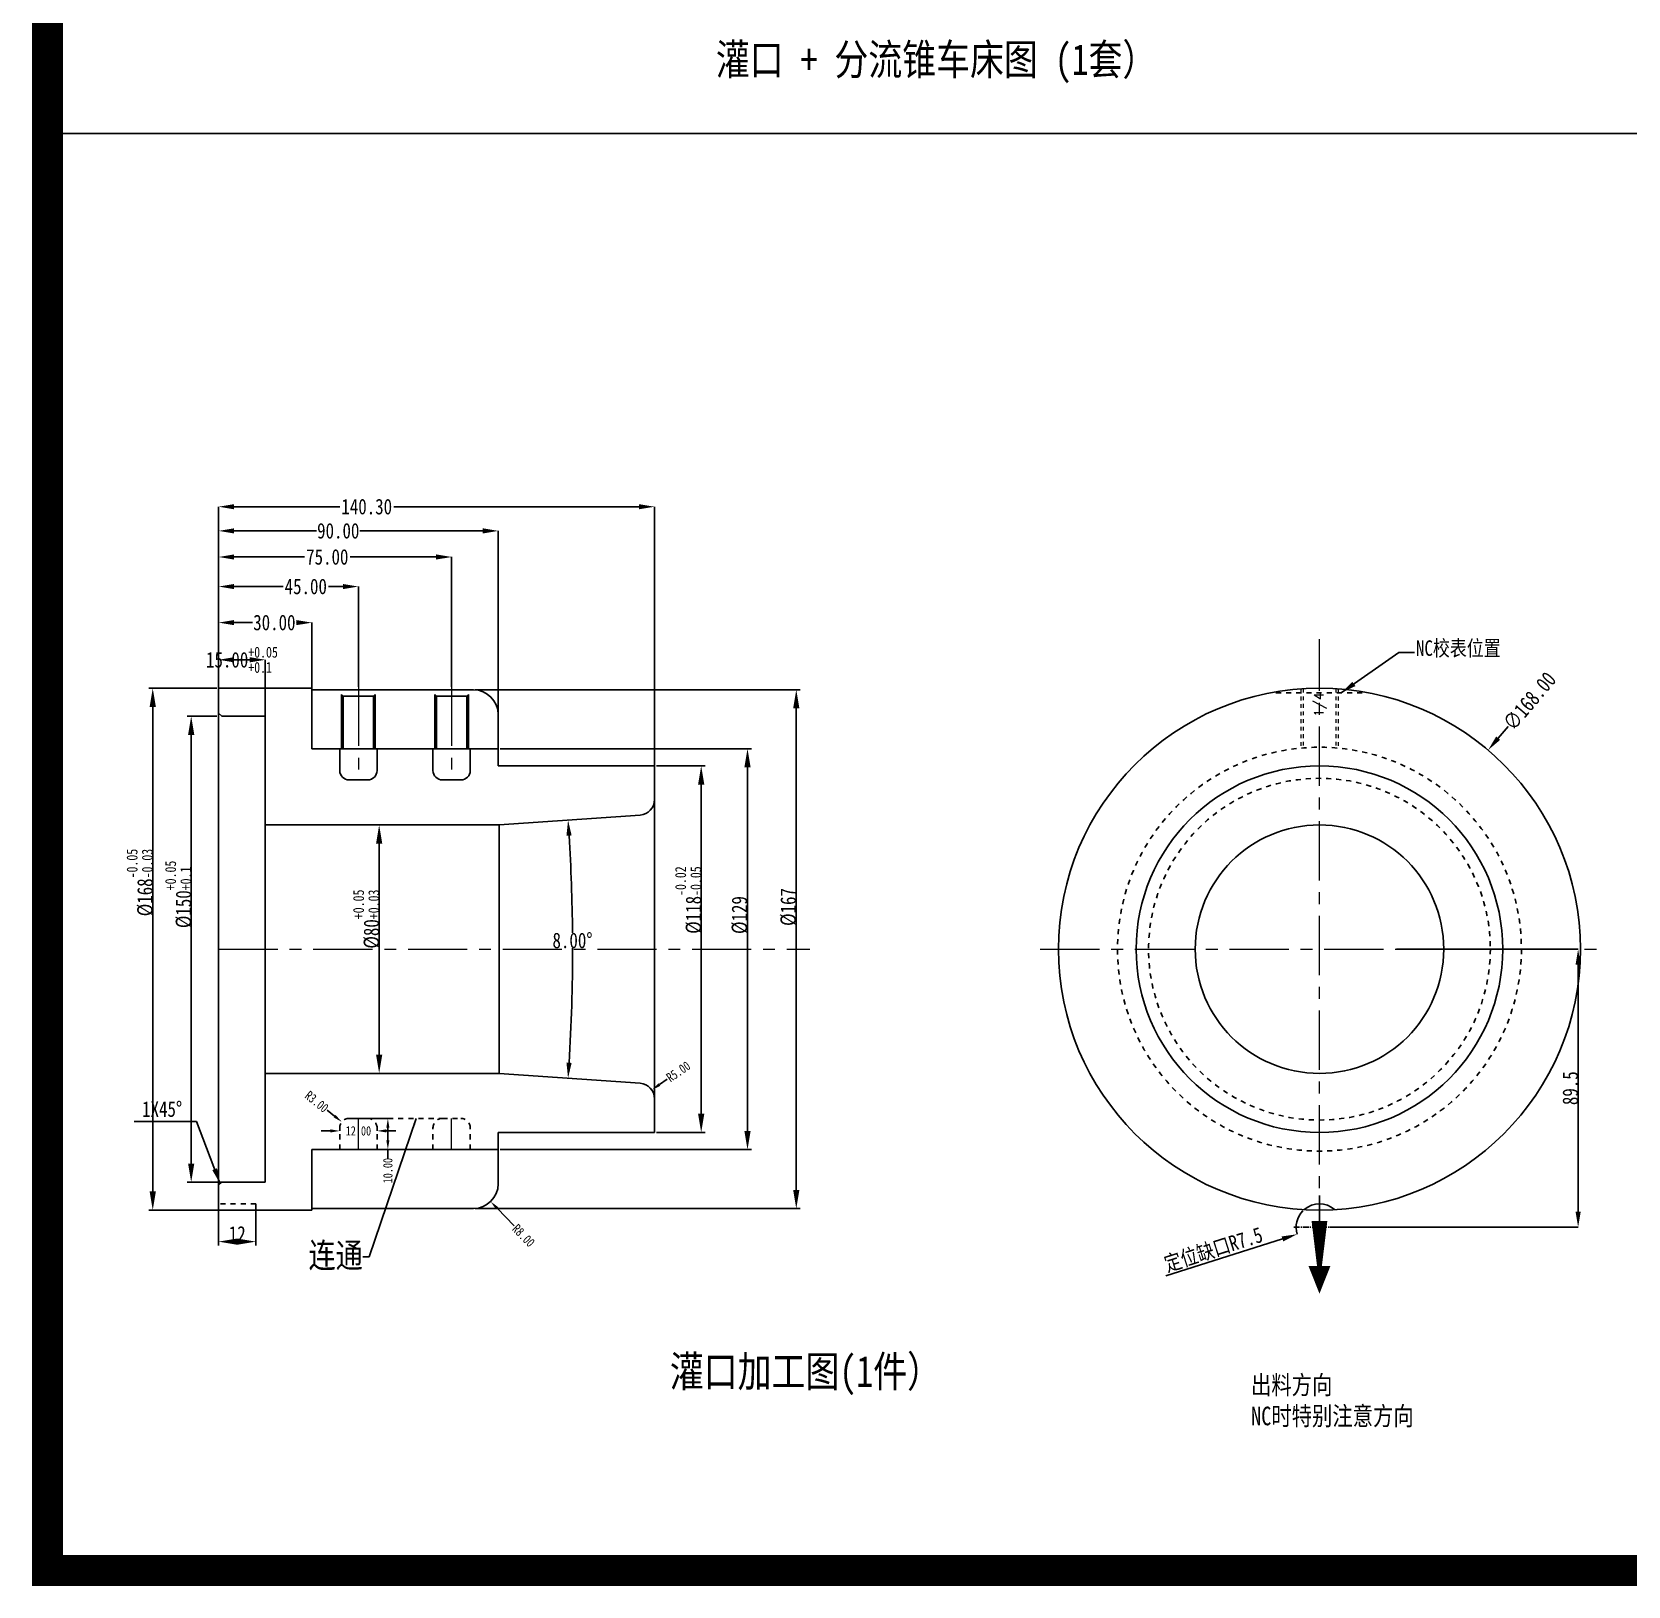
# Model space of a CAD drawing. Header units: millimetres. Extents: x 1803 to 4269, y -6912 to 1836.
# Drawn here: x 2500 to 3014, y 756 to 1257 of the extents above; entities that cross this region are included whole.
import ezdxf
from ezdxf.enums import TextEntityAlignment as Align

# ---------------------------------------------------------------- set-up
doc = ezdxf.new("R2010")
doc.units = ezdxf.units.MM
doc.header["$LTSCALE"] = 16.335
doc.header["$PDMODE"] = 3
doc.header["$PDSIZE"] = 0.3125
doc.linetypes.add('CENTER', pattern=[0.6, 0.375, -0.075, 0.075, -0.075])
doc.linetypes.add('HIDDEN', pattern=[0.2, 0.1, -0.1])
doc.layers.get('0').update_dxf_attribs({"linetype": 'CONTINUOUS'})
doc.layers.get('Defpoints').update_dxf_attribs({"linetype": 'CONTINUOUS'})
doc.layers.add('DEFAULT_2', color=8, linetype='HIDDEN')
doc.layers.add('DIM', color=3, linetype='CONTINUOUS')
doc.layers.add('moldbase', color=7, linetype='CONTINUOUS', lineweight=20)
doc.layers.add('screw', color=33, linetype='CONTINUOUS', lineweight=13)
doc.styles.get("Standard").update_dxf_attribs({"font": 'txt', "width": 0.8})
doc.styles.add('TXT', font='txt.shx', dxfattribs={"bigfont": 'gbcbig.shx'})
doc.dimstyles.new('ISO-25', dxfattribs={"dimtxt": 8, "dimasz": 6, "dimexe": 1.25, "dimexo": 0.625, "dimgap": 0, "dimtad": 1, "dimdsep": 46, "dimtxsty": 'Standard', "dimcen": 0, "dimclrd": 4, "dimclre": 4, "dimclrt": 6, "dimazin": 0, "dimtfac": 1, "dimtofl": 0, "dimtmove": 0, "dimatfit": 3, "dimfxl": 0, "dimarcsym": 0})
doc.dimstyles.get("Standard").update_dxf_attribs({"dimtxt": 0.15625, "dimasz": 0.1875, "dimexe": 0.125, "dimexo": 0.0625, "dimtad": 0, "dimtih": 1, "dimtoh": 1, "dimdsep": 46, "dimtxsty": 'Standard', "dimcen": 0.09, "dimadec": 0, "dimazin": 0, "dimtp": 0.01, "dimtm": 0.01, "dimtfac": 1, "dimtofl": 0, "dimtmove": 0, "dimatfit": 3, "dimfxl": 0, "dimtolj": 1, "dimarcsym": 0})
doc.dimstyles.new('STANDARD$0', dxfattribs={"dimscale": 2, "dimtxt": 3, "dimasz": 3, "dimexe": 1.25, "dimexo": 0.625, "dimgap": 0.5, "dimtad": 0, "dimdsep": 46, "dimlunit": 6, "dimtxsty": 'Standard', "dimblk": 'CLOSEDBLANK', "dimcen": 0, "dimclrt": 2, "dimazin": 2, "dimtfac": 2, "dimtmove": 1, "dimatfit": 3, "dimfxl": 0, "dimtolj": 1, "dimtzin": 0, "dimarcsym": 0})

# ---------------------------------------------------------------- blocks, each defined once
blk = doc.blocks.new('*D165')
at = {"color": 4, "lineweight": -2}
blk.add_line((2975.28, 1033.07), (2972.05, 1029.26), dxfattribs=at)
at = {"color": 4}
blk.add_solid([(2971.41, 1029.8), (2972.69, 1028.72), (2968.82, 1025.44)], dxfattribs=at)
at = {"layer": 'Defpoints', "color": 0}
for p in [(2968.82, 1025.44), (2860.24, 897.24)]:
    blk.add_point(p, dxfattribs=at)
at = {"color": 6, "insert": (2982.17, 1041.21), "char_height": 5, "attachment_point": 5, "rotation": 49.7381}
blk.add_mtext('\\A1;∅168.00', dxfattribs=at)
blk = doc.blocks.new('*D166')
at = {"color": 4, "lineweight": -2, "ltscale": 0.5}
for p, q in [((2939.31, 961.34), (2997.8, 961.34)), ((2997.8, 876.84), (2997.8, 956.34)), ((2917.88, 871.84), (2997.8, 871.84))]:
    blk.add_line(p, q, dxfattribs=at)
at = {"color": 4, "ltscale": 0.5}
for points in [[(2996.96, 956.34), (2998.63, 956.34), (2997.8, 961.34)], [(2996.96, 876.84), (2998.63, 876.84), (2997.8, 871.84)]]:
    blk.add_solid(points, dxfattribs=at)
at = {"layer": 'Defpoints', "color": 0, "ltscale": 0.5}
for p in [(2938.69, 961.34), (2997.8, 961.34), (2917.25, 871.84)]:
    blk.add_point(p, dxfattribs=at)
at = {"color": 6, "ltscale": 0.5, "insert": (2995.3, 916.59), "char_height": 5, "attachment_point": 5, "rotation": 90}
blk.add_mtext('89.5', dxfattribs=at)
blk = doc.blocks.new('*D128')
at = {"color": 4, "lineweight": -2, "ltscale": 0.5}
blk.add_line((2865.06, 856.14), (2902.62, 868.06), dxfattribs=at)
blk.add_arc((2914.53, 871.84), 7.5, 135.2922, 197.6094, dxfattribs=at)
at = {"color": 4, "ltscale": 0.5}
blk.add_solid([(2902.36, 868.86), (2902.87, 867.27), (2907.38, 869.57)], dxfattribs=at)
at = {"layer": 'Defpoints', "color": 0, "ltscale": 0.5}
for p in [(2907.38, 869.57), (2914.53, 871.84)]:
    blk.add_point(p, dxfattribs=at)
at = {"color": 6, "ltscale": 0.5, "insert": (2880.46, 864.47), "char_height": 5, "attachment_point": 5, "rotation": 17.6094}
blk.add_mtext('{\\fSimSun|b0|i0|c134|p2;定位缺口}R7.5', dxfattribs=at)
blk = doc.blocks.new('*D167')
at = {"color": 4, "lineweight": -2}
for p, q in [((2560.2, 877.72), (2560.2, 865.94)), ((2572.2, 877.72), (2572.2, 865.94))]:
    blk.add_line(p, q, dxfattribs=at)
at = {"color": 4}
for points in [[(2566.2, 868.19), (2566.2, 866.19), (2560.2, 867.19)], [(2566.2, 868.19), (2566.2, 866.19), (2572.2, 867.19)]]:
    blk.add_solid(points, dxfattribs=at)
at = {"layer": 'Defpoints', "color": 0}
for p in [(2560.2, 878.34), (2572.2, 878.34), (2560.2, 867.19)]:
    blk.add_point(p, dxfattribs=at)
at = {"color": 6, "lineweight": 0, "insert": (2566.2, 869.69), "char_height": 5, "attachment_point": 5}
blk.add_mtext('12', dxfattribs=at)
blk = doc.blocks.new('*D188')
at = {"color": 4, "lineweight": -2}
for p, q in [((2701.12, 1020.34), (2716.78, 1020.34)), ((2715.53, 1014.34), (2715.53, 908.34)), ((2701.12, 902.34), (2716.78, 902.34))]:
    blk.add_line(p, q, dxfattribs=at)
at = {"color": 4}
for points in [[(2714.53, 1014.34), (2716.53, 1014.34), (2715.53, 1020.34)], [(2714.53, 908.34), (2716.53, 908.34), (2715.53, 902.34)]]:
    blk.add_solid(points, dxfattribs=at)
at = {"layer": 'Defpoints', "color": 0}
for p in [(2700.5, 1020.34), (2700.5, 902.34), (2715.53, 902.34)]:
    blk.add_point(p, dxfattribs=at)
at = {"color": 6, "lineweight": 0, "insert": (2711.45, 977.15), "char_height": 5, "attachment_point": 5, "rotation": 90}
blk.add_mtext('%%C118{\\H0.7x;\\S-0.02^ -0.05;}', dxfattribs=at)
blk = doc.blocks.new('*D189')
at = {"color": 4, "lineweight": -2}
for p, q in [((2591.92, 1001.34), (2613.12, 1001.34)), ((2611.87, 995.34), (2611.87, 927.34)), ((2591.92, 921.34), (2613.12, 921.34))]:
    blk.add_line(p, q, dxfattribs=at)
at = {"color": 4}
for points in [[(2610.87, 995.34), (2612.87, 995.34), (2611.87, 1001.34)], [(2610.87, 927.34), (2612.87, 927.34), (2611.87, 921.34)]]:
    blk.add_solid(points, dxfattribs=at)
at = {"layer": 'Defpoints', "color": 0}
for p in [(2591.3, 1001.34), (2591.3, 921.34), (2611.87, 921.34)]:
    blk.add_point(p, dxfattribs=at)
at = {"color": 6, "lineweight": 0, "insert": (2607.79, 971.02), "char_height": 5, "attachment_point": 5, "rotation": 90}
blk.add_mtext('%%C80{\\H0.7x;\\S+0.05^ +0.03;}', dxfattribs=at)
blk = doc.blocks.new('*D197')
at = {"color": 4, "lineweight": -2}
for start, end in [(0.50798, 3.51904), (356.48096, 0.02702)]:
    blk.add_arc((2078.47, 961.34), 595.65, start, end, dxfattribs=at)
at = {"color": 4}
for points in [[(2672.16, 997.85), (2673.82, 997.96), (2672.67, 1002.89)], [(2673.82, 924.73), (2672.16, 924.84), (2672.67, 919.79)]]:
    blk.add_solid(points, dxfattribs=at)
at = {"layer": 'Defpoints', "color": 0}
for p in [(2695.84, 1004.51), (2650.5, 1001.34), (2673.96, 947.48), (2650.5, 921.34), (2695.84, 918.17)]:
    blk.add_point(p, dxfattribs=at)
at = {"color": 6, "insert": (2674.11, 964.12), "char_height": 5, "attachment_point": 5}
blk.add_mtext('\\A1;8.00°', dxfattribs=at)
blk = doc.blocks.new('*D190')
at = {"color": 4, "lineweight": -2}
for p, q in [((2560.2, 1045.34), (2560.2, 1066.47)), ((2565.2, 1066.47), (2571.14, 1066.47)), ((2585.2, 1066.47), (2585.14, 1066.47)), ((2590.2, 1040.15), (2590.2, 1066.47))]:
    blk.add_line(p, q, dxfattribs=at)
at = {"color": 4}
for points in [[(2565.2, 1067.3), (2565.2, 1065.64), (2560.2, 1066.47)], [(2585.2, 1067.3), (2585.2, 1065.64), (2590.2, 1066.47)]]:
    blk.add_solid(points, dxfattribs=at)
at = {"layer": 'Defpoints', "color": 0}
for p in [(2590.2, 1066.47), (2560.2, 1045.34), (2590.2, 1040.15)]:
    blk.add_point(p, dxfattribs=at)
at = {"color": 6, "insert": (2578.14, 1066.47), "char_height": 5, "attachment_point": 5}
blk.add_mtext('\\A1;30.00', dxfattribs=at)
blk = doc.blocks.new('*D198')
at = {"color": 4, "lineweight": -2}
for p, q in [((2560.2, 1045.34), (2560.2, 1078.08)), ((2565.2, 1078.08), (2580.92, 1078.08)), ((2600.2, 1078.08), (2595.58, 1078.08)), ((2605.2, 1045.84), (2605.2, 1078.08))]:
    blk.add_line(p, q, dxfattribs=at)
at = {"color": 4}
for points in [[(2565.2, 1078.91), (2565.2, 1077.25), (2560.2, 1078.08)], [(2600.2, 1078.91), (2600.2, 1077.25), (2605.2, 1078.08)]]:
    blk.add_solid(points, dxfattribs=at)
at = {"layer": 'Defpoints', "color": 0}
for p in [(2605.2, 1078.08), (2560.2, 1045.34), (2605.2, 1045.84)]:
    blk.add_point(p, dxfattribs=at)
at = {"color": 6, "insert": (2588.25, 1078.08), "char_height": 5, "attachment_point": 5}
blk.add_mtext('\\A1;45.00', dxfattribs=at)
blk = doc.blocks.new('*D199')
at = {"color": 4, "lineweight": -2}
for p, q in [((2560.2, 1045.34), (2560.2, 1087.6)), ((2565.2, 1087.6), (2587.84, 1087.6)), ((2630.2, 1087.6), (2602.5, 1087.6)), ((2635.2, 1045.84), (2635.2, 1087.6))]:
    blk.add_line(p, q, dxfattribs=at)
at = {"color": 4}
for points in [[(2565.2, 1088.43), (2565.2, 1086.77), (2560.2, 1087.6)], [(2630.2, 1088.43), (2630.2, 1086.77), (2635.2, 1087.6)]]:
    blk.add_solid(points, dxfattribs=at)
at = {"layer": 'Defpoints', "color": 0}
for p in [(2635.2, 1087.6), (2560.2, 1045.34), (2635.2, 1045.84)]:
    blk.add_point(p, dxfattribs=at)
at = {"color": 6, "insert": (2595.17, 1087.6), "char_height": 5, "attachment_point": 5}
blk.add_mtext('\\A1;75.00', dxfattribs=at)
blk = doc.blocks.new('*D200')
at = {"color": 4, "lineweight": -2}
for p, q in [((2560.2, 1045.34), (2560.2, 1096)), ((2565.2, 1096), (2591.7, 1096)), ((2645.2, 1096), (2605.7, 1096)), ((2650.2, 1036.84), (2650.2, 1096))]:
    blk.add_line(p, q, dxfattribs=at)
at = {"color": 4}
for points in [[(2565.2, 1096.83), (2565.2, 1095.17), (2560.2, 1096)], [(2645.2, 1096.83), (2645.2, 1095.17), (2650.2, 1096)]]:
    blk.add_solid(points, dxfattribs=at)
at = {"layer": 'Defpoints', "color": 0}
for p in [(2650.2, 1096), (2560.2, 1045.34), (2650.2, 1036.84)]:
    blk.add_point(p, dxfattribs=at)
at = {"color": 6, "insert": (2598.7, 1096), "char_height": 5, "attachment_point": 5}
blk.add_mtext('\\A1;90.00', dxfattribs=at)
blk = doc.blocks.new('*D201')
at = {"color": 4, "lineweight": -2}
for p, q in [((2560.2, 1045.34), (2560.2, 1103.78)), ((2565.2, 1103.78), (2599.2, 1103.78)), ((2695.5, 1103.78), (2616.54, 1103.78)), ((2700.5, 1015.04), (2700.5, 1103.78))]:
    blk.add_line(p, q, dxfattribs=at)
at = {"color": 4}
for points in [[(2565.2, 1104.61), (2565.2, 1102.95), (2560.2, 1103.78)], [(2695.5, 1104.61), (2695.5, 1102.95), (2700.5, 1103.78)]]:
    blk.add_solid(points, dxfattribs=at)
at = {"layer": 'Defpoints', "color": 0}
for p in [(2700.5, 1103.78), (2560.2, 1045.34), (2700.5, 1015.04)]:
    blk.add_point(p, dxfattribs=at)
at = {"color": 6, "insert": (2607.87, 1103.78), "char_height": 5, "attachment_point": 5}
blk.add_mtext('\\A1;140.30', dxfattribs=at)
blk = doc.blocks.new('*D202')
at = {"color": 3, "lineweight": -2}
blk.add_line((2704.54, 919.44), (2702.08, 917.73), dxfattribs=at)
at = {"color": 3}
blk.add_solid([(2701.79, 918.15), (2702.36, 917.32), (2699.61, 916.03)], dxfattribs=at)
at = {"layer": 'Defpoints', "color": 0}
for p in [(2699.61, 916.03), (2695.5, 913.18)]:
    blk.add_point(p, dxfattribs=at)
at = {"color": 6, "insert": (2708.16, 921.94), "char_height": 3, "attachment_point": 5, "rotation": 34.6629}
blk.add_mtext('\\A1;R5.00', dxfattribs=at)
blk = doc.blocks.new('*D191')
at = {"color": 4, "lineweight": -2}
for p, q in [((2559.57, 1045.34), (2537.74, 1045.34)), ((2538.99, 1039.34), (2538.99, 883.34)), ((2574.57, 877.34), (2537.74, 877.34))]:
    blk.add_line(p, q, dxfattribs=at)
at = {"color": 4}
for points in [[(2537.99, 1039.34), (2539.99, 1039.34), (2538.99, 1045.34)], [(2537.99, 883.34), (2539.99, 883.34), (2538.99, 877.34)]]:
    blk.add_solid(points, dxfattribs=at)
at = {"layer": 'Defpoints', "color": 0}
for p in [(2560.2, 1045.34), (2538.99, 877.34), (2575.2, 877.34)]:
    blk.add_point(p, dxfattribs=at)
at = {"color": 6, "lineweight": 0, "insert": (2534.9, 982.79), "char_height": 5, "attachment_point": 5, "rotation": 90}
blk.add_mtext('%%C168{\\H0.7x;\\S-0.05^ -0.03;}', dxfattribs=at)
blk = doc.blocks.new('*D192')
at = {"color": 3, "linetype": 'Continuous', "lineweight": -2}
for p, q in [((2596.2, 902.84), (2593.2, 902.84)), ((2599.2, 903.34), (2599.2, 902.84)), ((2611.2, 903.84), (2611.2, 902.84)), ((2614.2, 902.84), (2617.2, 902.84))]:
    blk.add_line(p, q, dxfattribs=at)
at = {"color": 3}
for points in [[(2596.2, 903.34), (2596.2, 902.34), (2599.2, 902.84)], [(2614.2, 903.34), (2614.2, 902.34), (2611.2, 902.84)]]:
    blk.add_solid(points, dxfattribs=at)
at = {"layer": 'Defpoints', "color": 0}
for p in [(2599.2, 903.34), (2599.2, 902.84), (2611.2, 903.84)]:
    blk.add_point(p, dxfattribs=at)
at = {"color": 6, "insert": (2605.2, 902.84), "char_height": 3, "attachment_point": 5}
blk.add_mtext('\\A1;12.00', dxfattribs=at)
blk = doc.blocks.new('*D203')
at = {"color": 3, "linetype": 'Continuous', "lineweight": -2}
for p, q in [((2603.36, 906.84), (2614.67, 906.84)), ((2614.67, 903.84), (2614.67, 899.84)), ((2603.36, 896.84), (2614.67, 896.84)), ((2614.67, 896.84), (2614.67, 893.84))]:
    blk.add_line(p, q, dxfattribs=at)
at = {"color": 3}
for points in [[(2614.17, 903.84), (2615.17, 903.84), (2614.67, 906.84)], [(2614.17, 899.84), (2615.17, 899.84), (2614.67, 896.84)]]:
    blk.add_solid(points, dxfattribs=at)
at = {"layer": 'Defpoints', "color": 0}
for p in [(2603.36, 906.84), (2603.36, 896.84), (2614.67, 896.84)]:
    blk.add_point(p, dxfattribs=at)
at = {"color": 6, "insert": (2614.67, 890.04), "char_height": 3, "attachment_point": 5, "rotation": 90}
blk.add_mtext('\\A1;10.00', dxfattribs=at)
blk = doc.blocks.new('*D204')
at = {"color": 3, "linetype": 'Continuous', "lineweight": -2}
blk.add_line((2595.18, 909.48), (2597.52, 907.6), dxfattribs=at)
at = {"color": 3}
blk.add_solid([(2597.83, 907.99), (2597.21, 907.21), (2599.86, 905.72)], dxfattribs=at)
at = {"layer": 'Defpoints', "color": 0}
for p in [(2599.86, 905.72), (2602.2, 903.84)]:
    blk.add_point(p, dxfattribs=at)
at = {"color": 6, "insert": (2591.76, 912.24), "char_height": 3, "attachment_point": 5, "rotation": 321.1797}
blk.add_mtext('\\A1;R3.00', dxfattribs=at)
blk = doc.blocks.new('*D193')
at = {"color": 4, "lineweight": -2}
for p, q in [((2642.82, 1044.84), (2747.38, 1044.84)), ((2746.13, 1038.84), (2746.13, 883.84)), ((2642.82, 877.84), (2747.38, 877.84))]:
    blk.add_line(p, q, dxfattribs=at)
at = {"color": 4}
for points in [[(2745.13, 1038.84), (2747.13, 1038.84), (2746.13, 1044.84)], [(2745.13, 883.84), (2747.13, 883.84), (2746.13, 877.84)]]:
    blk.add_solid(points, dxfattribs=at)
at = {"layer": 'Defpoints', "color": 0}
for p in [(2642.2, 1044.84), (2642.2, 877.84), (2746.13, 877.84)]:
    blk.add_point(p, dxfattribs=at)
at = {"color": 6, "lineweight": 0, "insert": (2743.63, 974.92), "char_height": 5, "attachment_point": 5, "rotation": 90}
blk.add_mtext('%%c167', dxfattribs=at)
blk = doc.blocks.new('*D194')
at = {"color": 4, "lineweight": -2}
for p, q in [((2559.57, 1036.34), (2550.12, 1036.34)), ((2551.37, 1030.34), (2551.37, 892.34)), ((2561.94, 886.34), (2550.12, 886.34))]:
    blk.add_line(p, q, dxfattribs=at)
at = {"color": 4}
for points in [[(2550.37, 1030.34), (2552.37, 1030.34), (2551.37, 1036.34)], [(2550.37, 892.34), (2552.37, 892.34), (2551.37, 886.34)]]:
    blk.add_solid(points, dxfattribs=at)
at = {"layer": 'Defpoints', "color": 0}
for p in [(2560.2, 1036.34), (2551.37, 886.34), (2562.56, 886.34)]:
    blk.add_point(p, dxfattribs=at)
at = {"color": 6, "lineweight": 0, "insert": (2547.29, 978.97), "char_height": 5, "attachment_point": 5, "rotation": 90}
blk.add_mtext('%%C150{\\H0.7x;\\S+0.05^ +0.1;}', dxfattribs=at)
blk = doc.blocks.new('*D195')
at = {"color": 4, "lineweight": -2}
for p, q in [((2650.82, 1025.84), (2731.68, 1025.84)), ((2730.43, 1019.84), (2730.43, 902.84)), ((2650.82, 896.84), (2731.68, 896.84))]:
    blk.add_line(p, q, dxfattribs=at)
at = {"color": 4}
for points in [[(2729.43, 1019.84), (2731.43, 1019.84), (2730.43, 1025.84)], [(2729.43, 902.84), (2731.43, 902.84), (2730.43, 896.84)]]:
    blk.add_solid(points, dxfattribs=at)
at = {"layer": 'Defpoints', "color": 0}
for p in [(2650.2, 1025.84), (2650.2, 896.84), (2730.43, 896.84)]:
    blk.add_point(p, dxfattribs=at)
at = {"color": 6, "lineweight": 0, "insert": (2727.93, 972.33), "char_height": 5, "attachment_point": 5, "rotation": 90}
blk.add_mtext('%%c129', dxfattribs=at)
blk = doc.blocks.new('*D205')
at = {"color": 4, "lineweight": -2}
for p, q in [((2560.2, 1049.33), (2560.2, 1054.51)), ((2570.2, 1054.51), (2565.2, 1054.51)), ((2575.2, 1036.34), (2575.2, 1054.51))]:
    blk.add_line(p, q, dxfattribs=at)
at = {"color": 4}
for points in [[(2565.2, 1055.34), (2565.2, 1053.67), (2560.2, 1054.51)], [(2570.2, 1055.34), (2570.2, 1053.67), (2575.2, 1054.51)]]:
    blk.add_solid(points, dxfattribs=at)
at = {"layer": 'Defpoints', "color": 0}
for p in [(2560.2, 1054.51), (2560.2, 1049.33), (2575.2, 1036.34)]:
    blk.add_point(p, dxfattribs=at)
at = {"color": 6, "insert": (2567.7, 1054.51), "char_height": 5, "attachment_point": 5}
blk.add_mtext('\\A1;15.00{\\H0.7x;\\S+0.05^ +0.1;}', dxfattribs=at)
blk = doc.blocks.new('*D196')
at = {"color": 3, "lineweight": -2}
blk.add_line((2655.29, 872.3), (2649.84, 877.94), dxfattribs=at)
at = {"color": 3}
blk.add_solid([(2650.2, 878.28), (2649.48, 877.59), (2647.76, 880.09)], dxfattribs=at)
at = {"layer": 'Defpoints', "color": 0}
for p in [(2642.2, 885.84), (2647.76, 880.09)]:
    blk.add_point(p, dxfattribs=at)
at = {"color": 6, "insert": (2658.35, 869.14), "char_height": 3, "attachment_point": 5, "rotation": 314.0413}
blk.add_mtext('\\A1;R8.00', dxfattribs=at)

msp = doc.modelspace()

# ---------------------------------------------------------------- linework, layer by layer
for p, q in [((2505.103, 1223.881), (3473.761, 1223.881)), ((2560.196, 1045.343), (2590.196, 1045.343)), ((2560.196, 1045.343), (2560.196, 885.343)), ((2590.196, 1045.343), (2590.196, 1025.843)), ((2642.196, 1044.843), (2590.196, 1044.843)), ((2599.796, 1043.343), (2599.796, 1025.843)), ((2599.796, 1043.343), (2600.296, 1042.843)), ((2610.596, 1043.343), (2610.096, 1042.843)), ((2610.596, 1043.343), (2610.596, 1025.843)), ((2629.796, 1043.343), (2629.796, 1025.843)), ((2629.796, 1043.343), (2630.296, 1042.843)), ((2640.596, 1043.343), (2640.096, 1042.843)), ((2640.596, 1043.343), (2640.596, 1025.843)), ((2600.296, 1042.843), (2600.296, 1025.843)), ((2600.296, 1042.843), (2610.096, 1042.843)), ((2610.096, 1042.843), (2610.096, 1025.843)), ((2630.296, 1042.843), (2630.296, 1025.843)), ((2630.296, 1042.843), (2640.096, 1042.843)), ((2640.096, 1042.843), (2640.096, 1025.843)), ((2561.196, 1036.343), (2560.196, 1037.343)), ((2561.196, 1036.343), (2575.196, 1036.343)), ((2575.196, 1036.343), (2575.196, 886.343)), ((2650.196, 1036.843), (2650.196, 1020.343)), ((2590.196, 1025.843), (2650.196, 1025.843)), ((2599.196, 1025.843), (2599.196, 1018.843)), ((2611.196, 1025.843), (2611.196, 1018.843)), ((2629.196, 1025.843), (2629.196, 1018.843)), ((2641.196, 1025.843), (2641.196, 1018.843)), ((2650.196, 1020.343), (2700.496, 1020.343)), ((2700.496, 1020.343), (2700.496, 902.343)), ((2602.196, 1015.843), (2608.196, 1015.843)), ((2632.196, 1015.843), (2638.196, 1015.843)), ((2650.496, 1001.343), (2695.845, 1004.514)), ((2575.196, 1001.343), (2650.496, 1001.343)), ((2650.496, 1001.343), (2650.496, 921.343)), ((2575.196, 921.343), (2650.496, 921.343)), ((2650.496, 921.343), (2695.845, 918.172)), ((2650.196, 902.343), (2700.496, 902.343)), ((2650.196, 885.843), (2650.196, 902.343)), ((2590.196, 896.843), (2650.196, 896.843)), ((2590.196, 877.343), (2590.196, 896.843)), ((2561.196, 886.343), (2560.196, 885.343)), ((2560.196, 885.343), (2560.196, 877.343)), ((2561.196, 886.343), (2575.196, 886.343)), ((2560.196, 877.343), (2590.196, 877.343)), ((2642.196, 877.843), (2590.196, 877.843))]:
    msp.add_line(p, q)
at = {"color": 1, "linetype": 'CENTER', "ltscale": 0.466483}
for p, q in [((2914.53, 865.593), (2914.53, 882.093)), ((2914.53, 865.093), (2914.53, 881.593))]:
    msp.add_line(p, q, dxfattribs=at)
at = {"color": 1, "linetype": 'CENTER', "ltscale": 0.3}
for p, q in [((2914.53, 863.593), (2914.53, 880.093)), ((2906.28, 871.843), (2922.78, 871.843))]:
    msp.add_line(p, q, dxfattribs=at)
at = {"const_width": 10}
msp.add_lwpolyline([(3473.761, 761.303), (2505.103, 761.303), (2505.103, 1577.762), (3473.761, 1577.762)], close=True, dxfattribs=at)
msp.add_lwpolyline([(2914.53, 850.438, 0, 7.027, 0), (2914.53, 859.305, 1.562, 5.075, -0.0000107), (2914.53, 873.843, 5.075, 5.075, -0.0207624)], format="xyseb")
for radius in [84, 59, 40]:
    msp.add_circle((2914.53, 961.343), radius)
for centre, radius, start, end in [((2642.196, 1036.843), 8, 360, 90), ((2602.196, 1018.843), 3, 180, 270), ((2608.196, 1018.843), 3, 270, 0), ((2632.196, 1018.843), 3, 180, 270), ((2638.196, 1018.843), 3, 270, 0), ((2695.496, 1009.502), 5, 274, 360), ((2695.496, 913.184), 5, 0, 86), ((2642.196, 885.843), 8, 270, 0)]:
    msp.add_arc(centre, radius, start, end)
at = {"ltscale": 0.5}
msp.add_arc((2914.53, 871.843), 7.5, 49.31224, 130.68775, dxfattribs=at)
at = {"layer": 'DEFAULT_2', "color": 8, "linetype": 'HIDDEN'}
for p, q in [((2900.53, 1043.843), (2928.53, 1043.843)), ((2602.196, 906.843), (2608.196, 906.843)), ((2608.196, 906.843), (2632.196, 906.843)), ((2632.196, 906.843), (2638.196, 906.843)), ((2599.196, 896.843), (2599.196, 903.843)), ((2611.196, 896.843), (2611.196, 903.843)), ((2629.196, 896.843), (2629.196, 903.843)), ((2641.196, 896.843), (2641.196, 903.843)), ((2572.196, 879.343), (2560.196, 879.343)), ((2572.196, 879.343), (2572.196, 877.343))]:
    msp.add_line(p, q, dxfattribs=at)
for radius in [65, 55]:
    msp.add_circle((2914.53, 961.343), radius, dxfattribs=at)
for centre, start, end in [((2602.196, 903.843), 90, 180), ((2608.196, 903.843), 0, 90), ((2632.196, 903.843), 90, 180), ((2638.196, 903.843), 0, 90)]:
    msp.add_arc(centre, 3, start, end, dxfattribs=at)
at = {"layer": 'moldbase', "color": 1, "linetype": 'CENTER', "ltscale": 3.109887}
for p, q in [((2914.53, 861.576), (2914.53, 1061.11)), ((2605.196, 1045.843), (2605.196, 1015.843)), ((2635.196, 1045.843), (2635.196, 1015.843)), ((2560.196, 961.343), (2750.496, 961.343)), ((2560.196, 961.343), (2700.496, 961.343)), ((2560.196, 961.343), (2700.496, 961.343)), ((2824.627, 961.343), (3004.433, 961.343)), ((2605.196, 896.843), (2605.196, 906.843)), ((2635.196, 896.843), (2635.196, 906.843))]:
    msp.add_line(p, q, dxfattribs=at)
at = {"layer": 'screw', "color": 92, "linetype": 'HIDDEN', "ltscale": 0.746373}
for p, q in [((2908.53, 1045.099), (2908.53, 1026.343)), ((2920.53, 1045.099), (2920.53, 1026.343))]:
    msp.add_line(p, q, dxfattribs=at)
at = {"layer": 'screw', "linetype": 'HIDDEN', "ltscale": 0.746373}
for p, q in [((2909.28, 1045.157), (2909.28, 1026.343)), ((2919.78, 1045.157), (2919.78, 1026.343))]:
    msp.add_line(p, q, dxfattribs=at)

# ---------------------------------------------------------------- texts
at = {"attachment_point": 1}
for s, insert, char_height, width in [('{\\fSimSun|b0|i0|c134|p2; 灌口 + 分流锥车床图 (1套）}', (2714.813, 1252.761), 10, 184.05419), ('{\\fSimSun|b0|i0|c134|p2; 灌口加工图(1件）}', (2700.003, 830.418), 10, 159.47262), ('{\\fSimSun|b0|i0|c134|p2;出料方向\\P\\C6;NC时特别注意方向}', (2892.502, 824.067), 6, 97.10809)]:
    msp.add_mtext(s, dxfattribs=dict(at, insert=insert, char_height=char_height, width=width))
at = {"color": 6, "insert": (2535.567, 912.367), "char_height": 5, "width": 18.00079, "attachment_point": 1}
msp.add_mtext('{\\fSimSun|b0|i0|c134|p2;1X45%%D}', dxfattribs=at)
at = {"layer": 'DIM', "insert": (2945.592, 1057.982), "char_height": 5, "attachment_point": 4}
msp.add_mtext('\\A1;NC{\\fSimSun|b0|i0|c134|p2;校表位置}', dxfattribs=at)
at = {"layer": 'DIM', "color": 6, "insert": (2606.6, 862.337), "char_height": 8, "attachment_point": 6}
msp.add_mtext('\\A1;{\\fSimSun|b0|i0|c134|p2;连通}', dxfattribs=at)
at = {"layer": 'screw', "color": 222, "linetype": 'HIDDEN', "ltscale": 0.746373, "style": 'TXT'}
msp.add_text('1/4', height=3, rotation=90, dxfattribs=at).set_placement((2914.53, 1040.093), align=Align.MIDDLE)

# ---------------------------------------------------------------- dimensions: what is measured, and where the dimension line sits
for base, p1, p2, dimstyle, override, picture, middle in [((2700.496, 1103.781), (2560.196, 1045.343), (2700.496, 1015.043), 'Standard', {"dimtxt": 5, "dimasz": 5, "dimexe": 0, "dimexo": 0, "dimgap": 0, "dimtad": 0, "dimzin": 0, "dimcen": 0, "dimclrd": 4, "dimclre": 4, "dimclrt": 6, "dimadec": 2, "dimtol": 0, "dimfxl": 1.25, "dimtzin": 0}, '*D201', (2607.869, 1103.781)), ((2650.196, 1095.999), (2560.196, 1045.343), (2650.196, 1036.843), 'Standard', {"dimtxt": 5, "dimasz": 5, "dimexe": 0, "dimexo": 0, "dimgap": 0, "dimtad": 0, "dimzin": 0, "dimcen": 0, "dimclrd": 4, "dimclre": 4, "dimclrt": 6, "dimadec": 2, "dimtol": 0, "dimfxl": 1.25, "dimtzin": 0}, '*D200', (2598.7, 1095.999)), ((2635.196, 1087.599), (2560.196, 1045.343), (2635.196, 1045.843), 'Standard', {"dimtxt": 5, "dimasz": 5, "dimexe": 0, "dimexo": 0, "dimgap": 0, "dimtad": 0, "dimzin": 0, "dimcen": 0, "dimclrd": 4, "dimclre": 4, "dimclrt": 6, "dimadec": 2, "dimtol": 0, "dimfxl": 1.25, "dimtzin": 0}, '*D199', (2595.169, 1087.599)), ((2605.196, 1078.079), (2560.196, 1045.343), (2605.196, 1045.843), 'Standard', {"dimtxt": 5, "dimasz": 5, "dimexe": 0, "dimexo": 0, "dimgap": 0, "dimtad": 0, "dimzin": 0, "dimcen": 0, "dimclrd": 4, "dimclre": 4, "dimclrt": 6, "dimadec": 2, "dimtol": 0, "dimfxl": 1.25, "dimtzin": 0}, '*D198', (2588.251, 1078.079)), ((2590.196, 1066.471), (2560.196, 1045.343), (2590.196, 1040.145), 'Standard', {"dimtxt": 5, "dimasz": 5, "dimexe": 0, "dimexo": 0, "dimgap": 0, "dimtad": 0, "dimzin": 0, "dimcen": 0, "dimclrd": 4, "dimclre": 4, "dimclrt": 6, "dimadec": 2, "dimtol": 0, "dimfxl": 1.25, "dimtzin": 0}, '*D190', (2578.137, 1066.471)), ((2599.196, 902.843), (2611.196, 903.843), (2599.196, 903.342), 'STANDARD$0', {"dimscale": 1, "dimexe": 0, "dimexo": 0, "dimgap": 0, "dimzin": 0, "dimlunit": 2, "dimclrd": 3, "dimclre": 3, "dimclrt": 6, "dimazin": 0, "dimtfac": 1, "dimtofl": 0, "dimtmove": 0, "dimfxl": 1.25, "dimarcsym": 1}, '*D192', (2605.196, 902.843))]:
    dim = msp.add_linear_dim(base=base, p1=p1, p2=p2, dimstyle=dimstyle, override=override)
    dim.commit()
    dim.dimension.update_dxf_attribs({"geometry": picture, "text_midpoint": middle, "dimtype": 160})
dim = msp.add_linear_dim(base=(2560.196, 1054.506), p1=(2575.196, 1036.343), p2=(2560.196, 1049.331), text='<>{\\H0.7x;\\S+0.05^ +0.1;}', dimstyle='STANDARD$0', override={"dimscale": 1, "dimtxt": 5, "dimasz": 5, "dimexe": 0, "dimexo": 0, "dimgap": 0, "dimtih": 1, "dimtoh": 1, "dimzin": 0, "dimlunit": 2, "dimclrd": 4, "dimclre": 4, "dimclrt": 6, "dimazin": 0, "dimtp": 0.01, "dimtm": 0.01, "dimtfac": 1, "dimtofl": 0, "dimtmove": 0, "dimfxl": 1.25})
dim.commit()
dim.dimension.update_dxf_attribs({"geometry": '*D205', "text_midpoint": (2567.696, 1054.506), "dimtype": 160})
dim = msp.add_diameter_dim_2p(p1=(2860.242, 897.243), p2=(2968.818, 1025.443), dimstyle='Standard', override={"dimtxt": 5, "dimasz": 5, "dimexe": 0, "dimexo": 0, "dimgap": 0, "dimtih": 0, "dimtoh": 0, "dimzin": 0, "dimcen": 0, "dimclrd": 4, "dimclre": 4, "dimclrt": 6, "dimadec": 2, "dimtp": 0, "dimtm": 0, "dimtzin": 0})
dim.commit()
dim.dimension.update_dxf_attribs({"geometry": '*D165', "text_midpoint": (2982.174, 1041.214)})
at = {"color": 6, "lineweight": 0}
for base, p1, p2, text, picture, middle in [((2538.986, 877.343), (2560.196, 1045.343), (2575.196, 877.343), '%%C<>{\\H0.7x;\\S-0.05^ -0.03;}', '*D191', (2538.986, 982.791)), ((2746.131, 877.843), (2642.196, 1044.843), (2642.196, 877.843), '%%c<>', '*D193', (2746.131, 974.922)), ((2551.373, 886.343), (2560.196, 1036.343), (2562.561, 886.343), '%%C<>{\\H0.7x;\\S+0.05^ +0.1;}', '*D194', (2551.373, 978.967)), ((2730.428, 896.843), (2650.196, 1025.843), (2650.196, 896.843), '%%c<>', '*D195', (2730.428, 972.325)), ((2715.53, 902.343), (2700.496, 1020.343), (2700.496, 902.343), '%%C<>{\\H0.7x;\\S-0.02^ -0.05;}', '*D188', (2715.53, 977.153)), ((2611.873, 921.343), (2591.296, 1001.343), (2591.296, 921.343), '%%C<>{\\H0.7x;\\S+0.05^ +0.03;}', '*D189', (2611.873, 971.022))]:
    dim = msp.add_linear_dim(base=base, p1=p1, p2=p2, angle=90, text=text, dimstyle='ISO-25', override={"dimtxt": 5}, dxfattribs=at)
    dim.commit()
    dim.dimension.update_dxf_attribs({"geometry": picture, "text_midpoint": middle, "dimtype": 160})
dim = msp.add_angular_dim_2l(base=(2673.955, 947.483), line1=((2650.496, 921.343), (2695.845, 918.172)), line2=((2650.496, 1001.343), (2695.845, 1004.514)), dimstyle='Standard', override={"dimtxt": 5, "dimasz": 5, "dimexe": 0, "dimexo": 0, "dimgap": 0, "dimtad": 0, "dimzin": 0, "dimcen": 0, "dimclrd": 4, "dimclre": 4, "dimclrt": 6, "dimadec": 2, "dimtol": 0, "dimfxl": 1.25, "dimtzin": 0})
dim.commit()
dim.dimension.update_dxf_attribs({"geometry": '*D197', "text_midpoint": (2674.11, 964.124), "dimtype": 162})
at = {"ltscale": 0.5}
dim = msp.add_linear_dim(base=(2997.796, 961.343), p1=(2917.252, 871.843), p2=(2938.686, 961.343), angle=90, dimstyle='ISO-25', override={"dimscale": 1, "dimtxt": 5, "dimasz": 5, "dimexe": 0, "dimfxl": 1.25}, dxfattribs=at)
dim.commit()
dim.dimension.update_dxf_attribs({"geometry": '*D166', "text_midpoint": (2995.296, 916.593)})
for center, mpoint, override, picture, middle in [((2695.496, 913.184), (2699.609, 916.028), {"dimtxt": 3, "dimasz": 3, "dimexe": 0, "dimexo": 0, "dimgap": 0, "dimtih": 0, "dimtoh": 0, "dimzin": 0, "dimcen": 0, "dimclrd": 3, "dimclre": 3, "dimclrt": 6, "dimadec": 2, "dimtp": 0, "dimtm": 0, "dimtzin": 0}, '*D202', (2708.163, 921.943)), ((2602.196, 903.843), (2599.859, 905.724), {"dimtxt": 3, "dimasz": 3, "dimexe": 0, "dimexo": 0, "dimgap": 0, "dimtih": 0, "dimtoh": 0, "dimzin": 0, "dimcen": 0, "dimclrd": 3, "dimclre": 3, "dimclrt": 6, "dimadec": 2, "dimtp": 0, "dimtm": 0, "dimfxl": 1.25, "dimtzin": 0, "dimarcsym": 1}, '*D204', (2591.756, 912.243))]:
    dim = msp.add_radius_dim(center=center, mpoint=mpoint, dimstyle='Standard', override=override)
    dim.commit()
    dim.dimension.update_dxf_attribs({"geometry": picture, "text_midpoint": middle})
dim = msp.add_linear_dim(base=(2614.672, 896.843), p1=(2603.359, 906.843), p2=(2603.359, 896.843), angle=90, dimstyle='STANDARD$0', override={"dimscale": 1, "dimexe": 0, "dimexo": 0, "dimgap": 0, "dimzin": 0, "dimlunit": 2, "dimclrd": 3, "dimclre": 3, "dimclrt": 6, "dimazin": 0, "dimtfac": 1, "dimtofl": 0, "dimtmove": 0, "dimfxl": 1.25, "dimarcsym": 1})
dim.commit()
dim.dimension.update_dxf_attribs({"geometry": '*D203', "text_midpoint": (2614.672, 890.043), "dimtype": 160})
dim = msp.add_radius_dim(center=(2642.196, 885.843), mpoint=(2647.758, 880.092), dimstyle='Standard', override={"dimtxt": 3, "dimasz": 3, "dimexe": 0, "dimexo": 0, "dimgap": 0, "dimtih": 0, "dimtoh": 0, "dimzin": 0, "dimcen": 0, "dimclrd": 3, "dimclre": 3, "dimclrt": 6, "dimadec": 2, "dimtp": 0, "dimtm": 0, "dimtzin": 0})
dim.commit()
dim.dimension.update_dxf_attribs({"geometry": '*D196', "text_midpoint": (2658.352, 869.138), "dimtype": 164})
at = {"color": 6, "lineweight": 0}
dim = msp.add_linear_dim(base=(2560.196, 867.185), p1=(2572.196, 878.343), p2=(2560.196, 878.343), dimstyle='ISO-25', override={"dimtxt": 5}, dxfattribs=at)
dim.commit()
dim.dimension.update_dxf_attribs({"geometry": '*D167', "text_midpoint": (2566.196, 867.185), "dimtype": 160})
at = {"ltscale": 0.5}
dim = msp.add_radius_dim(center=(2914.53, 871.843), mpoint=(2907.381, 869.574), text='{\\fSimSun|b0|i0|c134|p2;定位缺口}<>', dimstyle='ISO-25', override={"dimtxt": 5, "dimasz": 5, "dimexe": 0, "dimfxl": 1.25}, dxfattribs=at)
dim.commit()
dim.dimension.update_dxf_attribs({"geometry": '*D128', "text_midpoint": (2880.464, 864.47)})

# ---------------------------------------------------------------- leaders
msp.add_leader([(2560.696, 885.843), (2553.1, 905.871), (2532.979, 905.871)], dimstyle='Standard', override={"dimtxt": 5, "dimasz": 5, "dimexe": 0, "dimexo": 0, "dimgap": 0, "dimzin": 0, "dimcen": 0, "dimclrd": 4, "dimclre": 4, "dimclrt": 6, "dimadec": 2, "dimfxl": 1.25, "dimtzin": 0})
at = {"layer": 'DIM', "annotation_type": 0, "has_hookline": 1}
for points, override, hookline_direction, text_width in [([(2921.528, 1043.843), (2940.092, 1056.865), (2945.092, 1056.865)], {"dimtxt": 2.5, "dimasz": 5, "dimexe": 0, "dimexo": 0, "dimgap": 0.49975, "dimtad": 0, "dimzin": 0, "dimcen": 0, "dimadec": 2, "dimtol": 0, "dimtzin": 0}, 0, 30.467), ([(2623.788, 906.843), (2608.6, 862.337), (2606.6, 862.337)], {"dimtxt": 2.5, "dimasz": 2, "dimexe": 0, "dimexo": 0, "dimgap": 0, "dimtad": 0, "dimzin": 0, "dimcen": 0, "dimclrd": 4, "dimclre": 4, "dimclrt": 6, "dimadec": 2, "dimtol": 0, "dimfxl": 1.25, "dimtzin": 0}, 1, 17.529)]:
    msp.add_leader(points, dimstyle='Standard', override=override, dxfattribs=dict(at, hookline_direction=hookline_direction, text_width=text_width))

doc.saveas('drawing.dxf')
